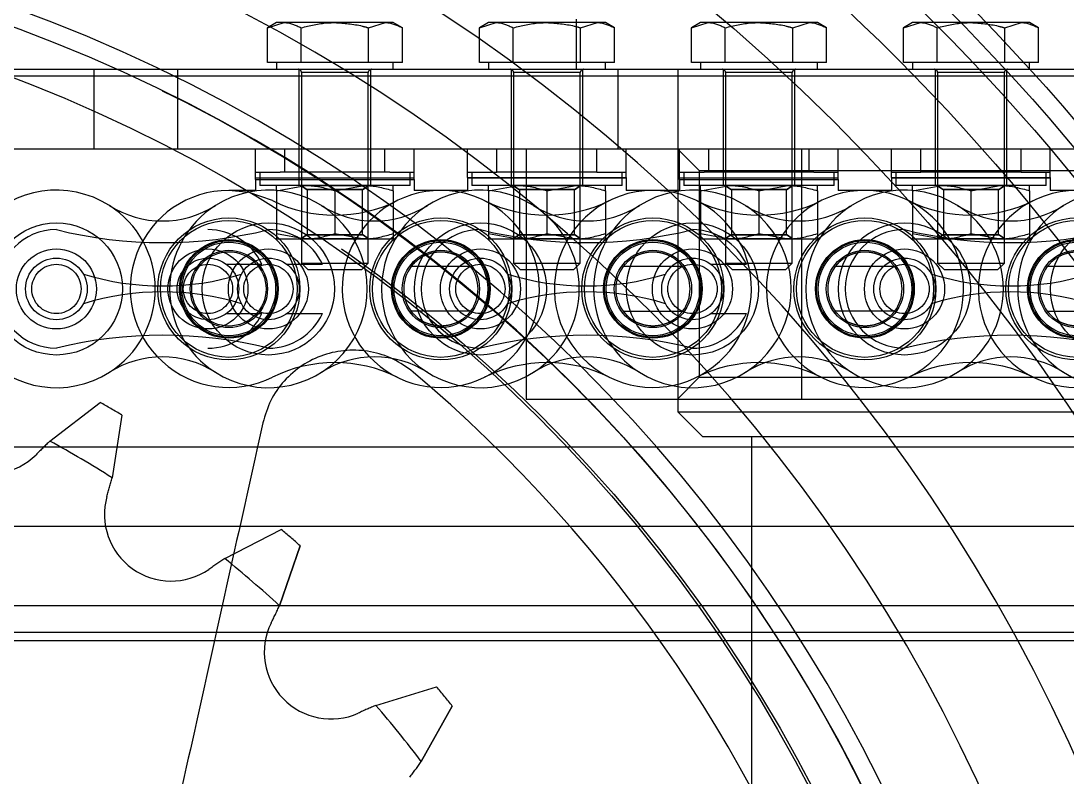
# Model space of a CAD drawing. Header units: metres. Extents: x 0 to 21025, y 0 to 14850.
# Drawn here: x 2787.4 to 2850.1, y 13728.7 to 13774 of the extents above; entities that cross this region are included whole.
import ezdxf

# ---------------------------------------------------------------- set-up
doc = ezdxf.new("R2010")
doc.units = ezdxf.units.M
doc.header["$LTSCALE"] = 25
doc.linetypes.add('DASHDOT', pattern=[25.4, 12.7, -6.35, 0, -6.35])
doc.linetypes.add('HIDDEN2', pattern=[4.7625, 3.175, -1.5875])
for name, color, linetype in [('SFU', 3, 'DASHDOT'), ('SL4', 4, 'Continuous'), ('ST1', 7, 'HIDDEN2')]:
    doc.layers.add(name, color=color, linetype=linetype)

msp = doc.modelspace()

# ---------------------------------------------------------------- linework, layer by layer
at = {"layer": 'SFU'}
for p, q in [((2802.175, 13773.623), (2803.185, 13773.936)), ((2802.716, 13773.936), (2802.175, 13773.623)), ((2802.175, 13771.536), (2802.175, 13773.623)), ((2803.185, 13773.936), (2802.716, 13773.936)), ((2806.216, 13773.936), (2803.185, 13773.936)), ((2804.196, 13771.536), (2804.196, 13773.623)), ((2809.247, 13773.936), (2806.216, 13773.936)), ((2808.237, 13773.623), (2809.247, 13773.936)), ((2808.237, 13771.536), (2808.237, 13773.623)), ((2809.716, 13773.936), (2809.247, 13773.936)), ((2810.258, 13773.623), (2809.716, 13773.936)), ((2810.258, 13771.536), (2810.258, 13773.623)), ((2814.875, 13773.623), (2815.885, 13773.936)), ((2815.416, 13773.936), (2814.875, 13773.623)), ((2814.875, 13771.536), (2814.875, 13773.623)), ((2815.885, 13773.936), (2815.416, 13773.936)), ((2818.916, 13773.936), (2815.885, 13773.936)), ((2816.896, 13771.536), (2816.896, 13773.623)), ((2821.947, 13773.936), (2818.916, 13773.936)), ((2820.666, 13774.136), (2820.666, 13771.136)), ((2820.937, 13773.623), (2821.947, 13773.936)), ((2820.937, 13771.536), (2820.937, 13773.623)), ((2822.416, 13773.936), (2821.947, 13773.936)), ((2822.958, 13773.623), (2822.416, 13773.936)), ((2822.958, 13771.536), (2822.958, 13773.623)), ((2827.575, 13773.623), (2828.585, 13773.936)), ((2828.116, 13773.936), (2827.575, 13773.623)), ((2827.575, 13771.536), (2827.575, 13773.623)), ((2828.585, 13773.936), (2828.116, 13773.936)), ((2831.616, 13773.936), (2828.585, 13773.936)), ((2829.596, 13771.536), (2829.596, 13773.623)), ((2834.647, 13773.936), (2831.616, 13773.936)), ((2833.637, 13773.623), (2834.647, 13773.936)), ((2833.637, 13771.536), (2833.637, 13773.623)), ((2835.116, 13773.936), (2834.647, 13773.936)), ((2835.658, 13773.623), (2835.116, 13773.936)), ((2835.658, 13771.536), (2835.658, 13773.623)), ((2840.275, 13773.623), (2841.285, 13773.936)), ((2840.816, 13773.936), (2840.275, 13773.623)), ((2840.275, 13771.536), (2840.275, 13773.623)), ((2841.285, 13773.936), (2840.816, 13773.936)), ((2844.316, 13773.936), (2841.285, 13773.936)), ((2842.296, 13771.536), (2842.296, 13773.623)), ((2847.347, 13773.936), (2844.316, 13773.936)), ((2846.337, 13773.623), (2847.347, 13773.936)), ((2846.337, 13771.536), (2846.337, 13773.623)), ((2847.816, 13773.936), (2847.347, 13773.936)), ((2848.358, 13773.623), (2847.816, 13773.936)), ((2848.358, 13771.536), (2848.358, 13773.623)), ((2786.806, 13771.136), (2791.806, 13771.136)), ((2791.806, 13766.373), (2791.806, 13771.136)), ((2791.806, 13771.136), (2796.806, 13771.136)), ((2796.806, 13766.373), (2796.806, 13771.136)), ((2796.806, 13771.136), (2904.526, 13771.136)), ((2803.185, 13771.536), (2802.175, 13771.536)), ((2802.716, 13771.536), (2802.716, 13771.136)), ((2804.196, 13771.536), (2803.185, 13771.536)), ((2804.066, 13771.136), (2804.066, 13766.373)), ((2806.216, 13771.536), (2804.196, 13771.536)), ((2808.237, 13771.536), (2806.216, 13771.536)), ((2809.247, 13771.536), (2808.237, 13771.536)), ((2808.366, 13766.373), (2808.366, 13771.136)), ((2810.258, 13771.536), (2809.247, 13771.536)), ((2809.716, 13771.136), (2809.716, 13771.536)), ((2815.885, 13771.536), (2814.875, 13771.536)), ((2815.416, 13771.536), (2815.416, 13771.136)), ((2816.896, 13771.536), (2815.885, 13771.536)), ((2816.766, 13771.136), (2816.766, 13766.373)), ((2818.916, 13771.536), (2816.896, 13771.536)), ((2820.937, 13771.536), (2818.916, 13771.536)), ((2821.947, 13771.536), (2820.937, 13771.536)), ((2821.066, 13766.373), (2821.066, 13771.136)), ((2822.958, 13771.536), (2821.947, 13771.536)), ((2822.416, 13771.136), (2822.416, 13771.536)), ((2823.166, 13771.136), (2823.166, 13766.373)), ((2826.765, 13771.136), (2826.765, 13750.615)), ((2828.585, 13771.536), (2827.575, 13771.536)), ((2828.116, 13771.536), (2828.116, 13771.136)), ((2829.596, 13771.536), (2828.585, 13771.536)), ((2829.466, 13771.136), (2829.466, 13766.373)), ((2831.616, 13771.536), (2829.596, 13771.536)), ((2833.637, 13771.536), (2831.616, 13771.536)), ((2834.647, 13771.536), (2833.637, 13771.536)), ((2833.766, 13766.373), (2833.766, 13771.136)), ((2835.658, 13771.536), (2834.647, 13771.536)), ((2835.116, 13771.136), (2835.116, 13771.536)), ((2841.285, 13771.536), (2840.275, 13771.536)), ((2840.816, 13771.536), (2840.816, 13771.136)), ((2842.296, 13771.536), (2841.285, 13771.536)), ((2842.166, 13771.136), (2842.166, 13766.373)), ((2844.316, 13771.536), (2842.296, 13771.536)), ((2846.337, 13771.536), (2844.316, 13771.536)), ((2847.347, 13771.536), (2846.337, 13771.536)), ((2846.466, 13766.373), (2846.466, 13771.136)), ((2848.358, 13771.536), (2847.347, 13771.536)), ((2847.816, 13771.136), (2847.816, 13771.536)), ((2808.216, 13770.936), (2804.216, 13770.936)), ((2804.216, 13770.936), (2804.216, 13759.526)), ((2808.216, 13759.526), (2808.216, 13770.936)), ((2820.916, 13770.936), (2816.916, 13770.936)), ((2816.916, 13770.936), (2816.916, 13759.526)), ((2820.916, 13759.526), (2820.916, 13770.936)), ((2833.616, 13770.936), (2829.616, 13770.936)), ((2829.616, 13770.936), (2829.616, 13759.526)), ((2833.616, 13759.526), (2833.616, 13770.936)), ((2846.316, 13770.936), (2842.316, 13770.936)), ((2842.316, 13770.936), (2842.316, 13759.526)), ((2846.316, 13759.526), (2846.316, 13770.936)), ((2786.806, 13766.373), (2791.806, 13766.373)), ((2791.806, 13766.373), (2796.806, 13766.373)), ((2796.806, 13766.373), (2904.526, 13766.373)), ((2801.466, 13764.973), (2801.466, 13766.373)), ((2803.216, 13764.973), (2803.216, 13766.373)), ((2804.066, 13766.373), (2804.066, 13764.973)), ((2808.366, 13764.973), (2808.366, 13766.373)), ((2809.216, 13764.973), (2809.216, 13766.373)), ((2810.966, 13764.973), (2810.966, 13766.373)), ((2814.166, 13764.973), (2814.166, 13766.373)), ((2815.916, 13764.973), (2815.916, 13766.373)), ((2816.766, 13766.373), (2816.766, 13764.973)), ((2817.671, 13766.373), (2817.671, 13751.373)), ((2821.066, 13764.973), (2821.066, 13766.373)), ((2821.916, 13764.973), (2821.916, 13766.373)), ((2823.666, 13764.973), (2823.666, 13766.373)), ((2826.74, 13766.373), (2828.041, 13765.072)), ((2826.866, 13764.973), (2826.866, 13766.373)), ((2828.616, 13764.973), (2828.616, 13766.373)), ((2829.466, 13766.373), (2829.466, 13764.973)), ((2833.766, 13764.973), (2833.766, 13766.373)), ((2834.169, 13766.373), (2834.169, 13751.373)), ((2834.616, 13764.973), (2834.616, 13766.373)), ((2836.366, 13764.973), (2836.366, 13766.373)), ((2839.566, 13764.973), (2839.566, 13766.373)), ((2841.316, 13764.973), (2841.316, 13766.373)), ((2842.166, 13766.373), (2842.166, 13764.973)), ((2846.466, 13764.973), (2846.466, 13766.373)), ((2847.316, 13764.973), (2847.316, 13766.373)), ((2849.066, 13764.973), (2849.066, 13766.373)), ((2801.466, 13764.973), (2802.933, 13764.973)), ((2801.466, 13764.536), (2801.466, 13764.973)), ((2801.716, 13764.973), (2801.716, 13764.173)), ((2809.5, 13764.973), (2802.933, 13764.973)), ((2804.066, 13764.973), (2804.066, 13764.173)), ((2808.366, 13764.173), (2808.366, 13764.973)), ((2809.5, 13764.973), (2810.966, 13764.973)), ((2810.716, 13764.173), (2810.716, 13764.973)), ((2810.966, 13764.536), (2810.966, 13764.973)), ((2814.166, 13764.973), (2815.916, 13764.973)), ((2814.166, 13764.661), (2814.166, 13764.973)), ((2814.416, 13764.973), (2814.416, 13764.173)), ((2821.916, 13764.973), (2815.916, 13764.973)), ((2816.766, 13764.973), (2816.766, 13764.173)), ((2821.066, 13764.173), (2821.066, 13764.973)), ((2821.916, 13764.973), (2823.666, 13764.973)), ((2823.416, 13764.173), (2823.416, 13764.973)), ((2823.666, 13764.661), (2823.666, 13764.973)), ((2826.866, 13764.973), (2828.333, 13764.973)), ((2826.866, 13764.536), (2826.866, 13764.973)), ((2827.116, 13764.973), (2827.116, 13764.173)), ((2828.041, 13765.072), (2873.291, 13765.072)), ((2828.041, 13765.072), (2828.041, 13752.675)), ((2834.9, 13764.973), (2828.333, 13764.973)), ((2829.466, 13764.973), (2829.466, 13764.173)), ((2833.766, 13764.173), (2833.766, 13764.973)), ((2834.9, 13764.973), (2836.366, 13764.973)), ((2836.116, 13764.173), (2836.116, 13764.973)), ((2836.366, 13764.536), (2836.366, 13764.973)), ((2839.566, 13764.973), (2841.316, 13764.973)), ((2839.566, 13764.661), (2839.566, 13764.973)), ((2839.816, 13764.973), (2839.816, 13764.173)), ((2847.316, 13764.973), (2841.316, 13764.973)), ((2842.166, 13764.973), (2842.166, 13764.173)), ((2846.466, 13764.173), (2846.466, 13764.973)), ((2847.316, 13764.973), (2849.066, 13764.973)), ((2848.816, 13764.173), (2848.816, 13764.973)), ((2849.066, 13764.661), (2849.066, 13764.973)), ((2801.466, 13764.623), (2810.966, 13764.623)), ((2801.466, 13764.536), (2810.966, 13764.536)), ((2801.466, 13764.536), (2801.466, 13763.878)), ((2810.966, 13764.536), (2810.966, 13763.878)), ((2814.166, 13764.661), (2823.666, 13764.661)), ((2814.166, 13764.661), (2814.166, 13763.878)), ((2814.166, 13764.623), (2823.666, 13764.623)), ((2823.666, 13764.661), (2823.666, 13763.878)), ((2826.866, 13764.623), (2836.366, 13764.623)), ((2826.866, 13764.536), (2836.366, 13764.536)), ((2826.866, 13764.536), (2826.866, 13763.878)), ((2836.366, 13764.536), (2836.366, 13763.878)), ((2839.566, 13764.661), (2849.066, 13764.661)), ((2839.566, 13764.661), (2839.566, 13763.878)), ((2839.566, 13764.623), (2849.066, 13764.623)), ((2849.066, 13764.661), (2849.066, 13763.878)), ((2801.466, 13763.878), (2799.866, 13763.878)), ((2810.716, 13764.173), (2801.716, 13764.173)), ((2802.716, 13763.861), (2804.466, 13764.173)), ((2802.716, 13763.861), (2802.716, 13761.286)), ((2804.216, 13764.173), (2804.216, 13764.148)), ((2804.216, 13764.173), (2804.566, 13763.928)), ((2808.216, 13764.148), (2804.216, 13764.148)), ((2804.216, 13764.148), (2804.566, 13763.903)), ((2807.866, 13763.928), (2804.566, 13763.928)), ((2804.566, 13763.928), (2804.566, 13763.903)), ((2807.866, 13763.903), (2804.566, 13763.903)), ((2804.566, 13763.903), (2804.566, 13761.218)), ((2806.216, 13763.861), (2807.966, 13764.173)), ((2806.216, 13763.861), (2806.216, 13761.286)), ((2807.866, 13763.928), (2808.216, 13764.173)), ((2807.866, 13763.903), (2808.216, 13764.148)), ((2807.866, 13763.903), (2807.866, 13763.928)), ((2807.866, 13761.218), (2807.866, 13763.903)), ((2808.216, 13764.148), (2808.216, 13764.173)), ((2809.716, 13763.861), (2809.716, 13761.286)), ((2812.566, 13763.878), (2810.966, 13763.878)), ((2814.166, 13763.878), (2812.566, 13763.878)), ((2823.416, 13764.173), (2814.416, 13764.173)), ((2815.416, 13763.861), (2817.166, 13764.173)), ((2815.416, 13763.861), (2815.416, 13761.286)), ((2816.916, 13764.173), (2816.916, 13764.148)), ((2816.916, 13764.173), (2817.266, 13763.928)), ((2820.916, 13764.148), (2816.916, 13764.148)), ((2816.916, 13764.148), (2817.266, 13763.903)), ((2820.566, 13763.928), (2817.266, 13763.928)), ((2817.266, 13763.928), (2817.266, 13763.903)), ((2820.566, 13763.903), (2817.266, 13763.903)), ((2817.266, 13763.903), (2817.266, 13761.218)), ((2818.916, 13763.861), (2820.666, 13764.173)), ((2818.916, 13763.861), (2818.916, 13761.286)), ((2820.566, 13763.928), (2820.916, 13764.173)), ((2820.566, 13763.903), (2820.916, 13764.148)), ((2820.566, 13763.903), (2820.566, 13763.928)), ((2820.566, 13761.218), (2820.566, 13763.903)), ((2820.916, 13764.148), (2820.916, 13764.173)), ((2822.416, 13763.861), (2822.416, 13761.286)), ((2825.266, 13763.878), (2823.666, 13763.878)), ((2826.866, 13763.878), (2825.266, 13763.878)), ((2836.116, 13764.173), (2827.116, 13764.173)), ((2828.116, 13763.861), (2829.866, 13764.173)), ((2828.116, 13763.861), (2828.116, 13761.286)), ((2829.616, 13764.173), (2829.616, 13764.148)), ((2829.616, 13764.173), (2829.966, 13763.928)), ((2833.616, 13764.148), (2829.616, 13764.148)), ((2829.616, 13764.148), (2829.966, 13763.903)), ((2833.266, 13763.928), (2829.966, 13763.928)), ((2829.966, 13763.928), (2829.966, 13763.903)), ((2833.266, 13763.903), (2829.966, 13763.903)), ((2829.966, 13763.903), (2829.966, 13761.218)), ((2831.616, 13763.861), (2833.366, 13764.173)), ((2831.616, 13763.861), (2831.616, 13761.286)), ((2833.266, 13763.928), (2833.616, 13764.173)), ((2833.266, 13763.903), (2833.616, 13764.148)), ((2833.266, 13763.903), (2833.266, 13763.928)), ((2833.266, 13761.218), (2833.266, 13763.903)), ((2833.616, 13764.148), (2833.616, 13764.173)), ((2835.116, 13763.861), (2835.116, 13761.286)), ((2837.966, 13763.878), (2836.366, 13763.878)), ((2839.566, 13763.878), (2837.966, 13763.878)), ((2848.816, 13764.173), (2839.816, 13764.173)), ((2840.816, 13763.861), (2842.566, 13764.173)), ((2840.816, 13763.861), (2840.816, 13761.286)), ((2842.316, 13764.173), (2842.316, 13764.148)), ((2842.316, 13764.173), (2842.666, 13763.928)), ((2846.316, 13764.148), (2842.316, 13764.148)), ((2842.316, 13764.148), (2842.666, 13763.903)), ((2845.966, 13763.928), (2842.666, 13763.928)), ((2842.666, 13763.928), (2842.666, 13763.903)), ((2845.966, 13763.903), (2842.666, 13763.903)), ((2842.666, 13763.903), (2842.666, 13761.218)), ((2844.316, 13763.861), (2846.066, 13764.173)), ((2844.316, 13763.861), (2844.316, 13761.286)), ((2845.966, 13763.928), (2846.316, 13764.173)), ((2845.966, 13763.903), (2846.316, 13764.148)), ((2845.966, 13763.903), (2845.966, 13763.928)), ((2845.966, 13761.218), (2845.966, 13763.903)), ((2846.316, 13764.148), (2846.316, 13764.173)), ((2847.816, 13763.861), (2847.816, 13761.286)), ((2850.666, 13763.878), (2849.066, 13763.878)), ((2802.716, 13761.286), (2804.466, 13760.973)), ((2804.566, 13761.244), (2804.216, 13760.999)), ((2804.566, 13761.218), (2804.216, 13760.973)), ((2804.566, 13761.244), (2807.866, 13761.244)), ((2804.566, 13761.218), (2807.866, 13761.218)), ((2806.216, 13761.286), (2807.966, 13760.973)), ((2808.216, 13760.999), (2807.866, 13761.244)), ((2808.216, 13760.973), (2807.866, 13761.218)), ((2815.416, 13761.286), (2817.166, 13760.973)), ((2817.266, 13761.244), (2816.916, 13760.999)), ((2817.266, 13761.218), (2816.916, 13760.973)), ((2817.266, 13761.244), (2820.566, 13761.244)), ((2817.266, 13761.218), (2820.566, 13761.218)), ((2818.916, 13761.286), (2820.666, 13760.973)), ((2820.916, 13760.999), (2820.566, 13761.244)), ((2820.916, 13760.973), (2820.566, 13761.218)), ((2828.116, 13761.286), (2829.866, 13760.973)), ((2829.966, 13761.244), (2829.616, 13760.999)), ((2829.966, 13761.218), (2829.616, 13760.973)), ((2829.966, 13761.244), (2833.266, 13761.244)), ((2829.966, 13761.218), (2833.266, 13761.218)), ((2831.616, 13761.286), (2833.366, 13760.973)), ((2833.616, 13760.999), (2833.266, 13761.244)), ((2833.616, 13760.973), (2833.266, 13761.218)), ((2840.816, 13761.286), (2842.566, 13760.973)), ((2842.666, 13761.244), (2842.316, 13760.999)), ((2842.666, 13761.218), (2842.316, 13760.973)), ((2842.666, 13761.244), (2845.966, 13761.244)), ((2842.666, 13761.218), (2845.966, 13761.218)), ((2844.316, 13761.286), (2846.066, 13760.973)), ((2846.316, 13760.999), (2845.966, 13761.244)), ((2846.316, 13760.973), (2845.966, 13761.218)), ((2802.716, 13760.973), (2804.466, 13760.973)), ((2804.216, 13760.999), (2808.216, 13760.999)), ((2804.466, 13760.973), (2807.966, 13760.973)), ((2807.966, 13760.973), (2809.716, 13760.973)), ((2815.416, 13760.973), (2817.166, 13760.973)), ((2816.916, 13760.999), (2820.916, 13760.999)), ((2817.166, 13760.973), (2820.666, 13760.973)), ((2820.666, 13760.973), (2822.416, 13760.973)), ((2828.116, 13760.973), (2829.866, 13760.973)), ((2829.616, 13760.999), (2833.616, 13760.999)), ((2829.866, 13760.973), (2833.366, 13760.973)), ((2833.366, 13760.973), (2835.116, 13760.973)), ((2840.816, 13760.973), (2842.566, 13760.973)), ((2842.316, 13760.999), (2846.316, 13760.999)), ((2842.566, 13760.973), (2846.066, 13760.973)), ((2846.066, 13760.973), (2847.816, 13760.973)), ((2799.72, 13759.449), (2801.844, 13759.449)), ((2804.216, 13759.526), (2808.216, 13759.526)), ((2804.216, 13759.526), (2804.606, 13759.136)), ((2807.826, 13759.136), (2808.216, 13759.526)), ((2814.346, 13759.308), (2810.786, 13759.308)), ((2816.916, 13759.526), (2820.916, 13759.526)), ((2816.916, 13759.526), (2817.306, 13759.136)), ((2820.526, 13759.136), (2820.916, 13759.526)), ((2823.576, 13759.42), (2823.486, 13759.308)), ((2827.046, 13759.308), (2823.486, 13759.308)), ((2827.046, 13759.308), (2826.873, 13759.513)), ((2829.616, 13759.526), (2833.616, 13759.526)), ((2829.616, 13759.526), (2830.006, 13759.136)), ((2833.226, 13759.136), (2833.616, 13759.526)), ((2839.746, 13759.308), (2836.186, 13759.308)), ((2842.316, 13759.526), (2846.316, 13759.526)), ((2842.316, 13759.526), (2842.706, 13759.136)), ((2845.926, 13759.136), (2846.316, 13759.526)), ((2848.976, 13759.42), (2848.886, 13759.308)), ((2852.446, 13759.308), (2848.886, 13759.308)), ((2804.606, 13759.136), (2807.826, 13759.136)), ((2817.306, 13759.136), (2820.526, 13759.136)), ((2830.006, 13759.136), (2833.226, 13759.136)), ((2842.706, 13759.136), (2845.926, 13759.136)), ((2799.72, 13756.497), (2801.844, 13756.497)), ((2814.346, 13756.638), (2810.786, 13756.638)), ((2810.876, 13756.526), (2810.786, 13756.638)), ((2814.346, 13756.638), (2814.173, 13756.434)), ((2823.486, 13756.638), (2827.046, 13756.638)), ((2839.746, 13756.638), (2836.186, 13756.638)), ((2836.276, 13756.526), (2836.186, 13756.638)), ((2839.746, 13756.638), (2839.573, 13756.434)), ((2848.886, 13756.638), (2852.446, 13756.638)), ((2828.041, 13752.675), (2826.74, 13751.373)), ((2828.041, 13752.675), (2873.291, 13752.675)), ((2817.671, 13751.373), (2834.169, 13751.373)), ((2834.169, 13751.373), (2867.164, 13751.373)), ((2826.765, 13750.615), (2850.666, 13750.615)), ((2826.765, 13750.615), (2828.244, 13749.136)), ((2828.244, 13749.136), (2850.666, 13749.136)), ((2831.166, 13749.136), (2831.166, 13686.436))]:
    msp.add_line(p, q, dxfattribs=at)
at = {"layer": 'SFU', "flags": 128}
for points in [[(2802.488, 13763.264), (2801.075, 13763.753), (2799.866, 13763.878)], [(2810.786, 13759.308), (2810.993, 13759.547), (2811.103, 13759.65)], [(2836.186, 13759.308), (2836.393, 13759.547), (2836.503, 13759.65)], [(2823.486, 13756.638), (2823.693, 13756.4), (2823.803, 13756.297)], [(2848.886, 13756.638), (2849.093, 13756.4), (2849.203, 13756.297)]]:
    msp.add_lwpolyline(points, dxfattribs=at)
at = {"layer": 'SFU'}
for centre, radius in [((2799.866, 13757.973), 4.255), ((2799.866, 13757.973), 4.1), ((2799.866, 13757.973), 4.1), ((2799.866, 13757.973), 4.1), ((2799.866, 13757.973), 4.1), ((2812.566, 13757.973), 4.255), ((2812.566, 13757.973), 4.1), ((2812.566, 13757.973), 4.1), ((2812.566, 13757.973), 4.1), ((2812.566, 13757.973), 4.1), ((2825.266, 13757.973), 4.255), ((2825.266, 13757.973), 4.1), ((2825.266, 13757.973), 4.1), ((2825.266, 13757.973), 4.1), ((2825.266, 13757.973), 4.1), ((2837.966, 13757.973), 4.255), ((2837.966, 13757.973), 4.1), ((2837.966, 13757.973), 4.1), ((2837.966, 13757.973), 4.1), ((2837.966, 13757.973), 4.1), ((2850.666, 13757.973), 4.255), ((2850.666, 13757.973), 4.1), ((2850.666, 13757.973), 4.1), ((2850.666, 13757.973), 4.1), ((2850.666, 13757.973), 4.1), ((2799.866, 13757.973), 2.955), ((2799.866, 13757.973), 2.892), ((2799.866, 13757.973), 2.803), ((2812.566, 13757.973), 2.955), ((2812.566, 13757.973), 2.892), ((2812.566, 13757.973), 2.803), ((2825.266, 13757.973), 2.955), ((2825.266, 13757.973), 2.893), ((2825.266, 13757.973), 2.803), ((2837.966, 13757.973), 2.955), ((2837.966, 13757.973), 2.892), ((2837.966, 13757.973), 2.803), ((2850.666, 13757.973), 2.955), ((2850.666, 13757.973), 2.892), ((2850.666, 13757.973), 2.803), ((2798.613, 13757.973), 2.398), ((2799.866, 13757.973), 2.314), ((2799.866, 13757.973), 2.225), ((2812.566, 13757.973), 2.314), ((2825.266, 13757.973), 2.314), ((2837.966, 13757.973), 2.314), ((2850.666, 13757.973), 2.314), ((2798.613, 13757.973), 1.845), ((2798.613, 13757.973), 1.476)]:
    msp.add_circle(centre, radius, dxfattribs=at)
for centre, radius, start, end in [((2804.016, 13770.936), 0.2, 0, 90), ((2808.416, 13770.936), 0.2, 90, 180), ((2816.716, 13770.936), 0.2, 0, 90), ((2821.116, 13770.936), 0.2, 90, 180), ((2829.416, 13770.936), 0.2, 0, 90), ((2833.816, 13770.936), 0.2, 90, 180), ((2842.116, 13770.936), 0.2, 0, 90), ((2846.516, 13770.936), 0.2, 90, 180), ((2799.866, 13757.973), 5.905, 90, 296.35916), ((2812.566, 13757.973), 5.905, 90, 296.35916), ((2812.566, 13757.973), 5.905, 296.35916, 90), ((2825.266, 13757.973), 5.905, 90, 243.64084), ((2825.266, 13757.973), 5.905, 243.64084, 90), ((2837.966, 13757.973), 5.905, 90, 296.35916), ((2837.966, 13757.973), 5.905, 296.35916, 90), ((2850.666, 13757.973), 5.905, 90, 243.64084), ((2850.666, 13757.973), 5.905, 243.64084, 90), ((2806.216, 13770.788), 8.397, 243.64084, 296.35916), ((2818.916, 13770.788), 8.397, 243.64084, 296.35916), ((2831.616, 13770.788), 8.397, 243.64084, 296.35916), ((2844.316, 13770.788), 8.397, 243.64084, 296.35916), ((2798.613, 13757.973), 3.552, 24.55336, 90), ((2812.566, 13757.973), 2.225, 143.1301, 216.8699), ((2812.566, 13757.973), 2.225, 323.1301, 36.8699), ((2825.266, 13757.973), 2.225, 143.1301, 216.8699), ((2825.266, 13757.973), 2.225, 323.1301, 36.8699), ((2837.966, 13757.973), 2.225, 143.1301, 216.8699), ((2837.966, 13757.973), 2.225, 323.1301, 36.8699), ((2850.666, 13757.973), 2.225, 143.1301, 216.8699), ((2798.613, 13757.973), 3.552, 270, 335.44664), ((2806.216, 13745.158), 8.397, 63.64084, 116.35916), ((2818.916, 13745.158), 8.397, 63.64084, 116.35916), ((2831.616, 13745.158), 8.397, 63.64084, 116.35916), ((2844.316, 13745.158), 8.397, 63.64084, 116.35916)]:
    msp.add_arc(centre, radius, start, end, dxfattribs=at)
for points, knots in [([(2803.185, 13773.936), (2803.209, 13773.935), (2803.55, 13773.931), (2803.885, 13773.772), (2804.196, 13773.623)], [0, 0, 0, 0, 0.070174, 1, 1, 1, 1]), ([(2804.196, 13773.623), (2804.714, 13773.752), (2805.381, 13773.918), (2806.065, 13773.933), (2806.216, 13773.936)], [0, 0, 0, 0, 0.778131, 1, 1, 1, 1]), ([(2806.216, 13773.936), (2806.765, 13773.895), (2807.449, 13773.845), (2808.107, 13773.66), (2808.237, 13773.623)], [0, 0, 0, 0, 0.801725, 1, 1, 1, 1]), ([(2809.247, 13773.936), (2809.271, 13773.935), (2809.613, 13773.931), (2809.947, 13773.772), (2810.258, 13773.623)], [0, 0, 0, 0, 0.070174, 1, 1, 1, 1]), ([(2815.885, 13773.936), (2815.909, 13773.935), (2816.25, 13773.931), (2816.585, 13773.772), (2816.896, 13773.623)], [0, 0, 0, 0, 0.070174, 1, 1, 1, 1]), ([(2816.896, 13773.623), (2817.414, 13773.752), (2818.081, 13773.918), (2818.765, 13773.933), (2818.916, 13773.936)], [0, 0, 0, 0, 0.778131, 1, 1, 1, 1]), ([(2818.916, 13773.936), (2819.465, 13773.895), (2820.149, 13773.845), (2820.807, 13773.66), (2820.937, 13773.623)], [0, 0, 0, 0, 0.801725, 1, 1, 1, 1]), ([(2821.947, 13773.936), (2821.971, 13773.935), (2822.313, 13773.931), (2822.647, 13773.772), (2822.958, 13773.623)], [0, 0, 0, 0, 0.070174, 1, 1, 1, 1]), ([(2828.585, 13773.936), (2828.609, 13773.935), (2828.95, 13773.931), (2829.285, 13773.772), (2829.596, 13773.623)], [0, 0, 0, 0, 0.070174, 1, 1, 1, 1]), ([(2829.596, 13773.623), (2830.114, 13773.752), (2830.781, 13773.918), (2831.465, 13773.933), (2831.616, 13773.936)], [0, 0, 0, 0, 0.778131, 1, 1, 1, 1]), ([(2831.616, 13773.936), (2832.165, 13773.895), (2832.849, 13773.845), (2833.507, 13773.66), (2833.637, 13773.623)], [0, 0, 0, 0, 0.801725, 1, 1, 1, 1]), ([(2834.647, 13773.936), (2834.671, 13773.935), (2835.013, 13773.931), (2835.347, 13773.772), (2835.658, 13773.623)], [0, 0, 0, 0, 0.070174, 1, 1, 1, 1]), ([(2841.285, 13773.936), (2841.309, 13773.935), (2841.65, 13773.931), (2841.985, 13773.772), (2842.296, 13773.623)], [0, 0, 0, 0, 0.070174, 1, 1, 1, 1]), ([(2842.296, 13773.623), (2842.814, 13773.752), (2843.481, 13773.918), (2844.165, 13773.933), (2844.316, 13773.936)], [0, 0, 0, 0, 0.778131, 1, 1, 1, 1]), ([(2844.316, 13773.936), (2844.865, 13773.895), (2845.549, 13773.845), (2846.207, 13773.66), (2846.337, 13773.623)], [0, 0, 0, 0, 0.801725, 1, 1, 1, 1]), ([(2847.347, 13773.936), (2847.371, 13773.935), (2847.713, 13773.931), (2848.047, 13773.772), (2848.358, 13773.623)], [0, 0, 0, 0, 0.070174, 1, 1, 1, 1]), ([(2802.716, 13763.861), (2802.716, 13763.908), (2802.716, 13764.091), (2802.716, 13764.138), (2802.716, 13764.173)], [0, 0, 0, 0, 0.257551, 1, 1, 1, 1]), ([(2804.466, 13764.173), (2804.508, 13764.173), (2805.099, 13764.169), (2805.678, 13764.009), (2806.216, 13763.861)], [0, 0, 0, 0, 0.070174, 1, 1, 1, 1]), ([(2807.966, 13764.173), (2808.008, 13764.173), (2808.599, 13764.169), (2809.178, 13764.009), (2809.716, 13763.861)], [0, 0, 0, 0, 0.0701742, 1, 1, 1, 1]), ([(2809.716, 13763.861), (2809.716, 13763.908), (2809.716, 13764.091), (2809.716, 13764.138), (2809.716, 13764.173)], [0, 0, 0, 0, 0.257551, 1, 1, 1, 1]), ([(2815.416, 13763.861), (2815.416, 13763.908), (2815.416, 13764.091), (2815.416, 13764.138), (2815.416, 13764.173)], [0, 0, 0, 0, 0.257551, 1, 1, 1, 1]), ([(2817.166, 13764.173), (2817.208, 13764.173), (2817.799, 13764.169), (2818.378, 13764.009), (2818.916, 13763.861)], [0, 0, 0, 0, 0.070174, 1, 1, 1, 1]), ([(2820.666, 13764.173), (2820.708, 13764.173), (2821.299, 13764.169), (2821.878, 13764.009), (2822.416, 13763.861)], [0, 0, 0, 0, 0.0701742, 1, 1, 1, 1]), ([(2822.416, 13763.861), (2822.416, 13763.908), (2822.416, 13764.091), (2822.416, 13764.138), (2822.416, 13764.173)], [0, 0, 0, 0, 0.257551, 1, 1, 1, 1]), ([(2828.116, 13763.861), (2828.116, 13763.908), (2828.116, 13764.091), (2828.116, 13764.138), (2828.116, 13764.173)], [0, 0, 0, 0, 0.257551, 1, 1, 1, 1]), ([(2829.866, 13764.173), (2829.908, 13764.173), (2830.499, 13764.169), (2831.078, 13764.009), (2831.616, 13763.861)], [0, 0, 0, 0, 0.070174, 1, 1, 1, 1]), ([(2833.366, 13764.173), (2833.408, 13764.173), (2833.999, 13764.169), (2834.578, 13764.009), (2835.116, 13763.861)], [0, 0, 0, 0, 0.0701742, 1, 1, 1, 1]), ([(2835.116, 13763.861), (2835.116, 13763.908), (2835.116, 13764.091), (2835.116, 13764.138), (2835.116, 13764.173)], [0, 0, 0, 0, 0.257551, 1, 1, 1, 1]), ([(2840.816, 13763.861), (2840.816, 13763.908), (2840.816, 13764.091), (2840.816, 13764.138), (2840.816, 13764.173)], [0, 0, 0, 0, 0.257551, 1, 1, 1, 1]), ([(2842.566, 13764.173), (2842.608, 13764.173), (2843.199, 13764.169), (2843.778, 13764.009), (2844.316, 13763.861)], [0, 0, 0, 0, 0.070174, 1, 1, 1, 1]), ([(2846.066, 13764.173), (2846.108, 13764.173), (2846.699, 13764.169), (2847.278, 13764.009), (2847.816, 13763.861)], [0, 0, 0, 0, 0.0701742, 1, 1, 1, 1]), ([(2847.816, 13763.861), (2847.816, 13763.908), (2847.816, 13764.091), (2847.816, 13764.138), (2847.816, 13764.173)], [0, 0, 0, 0, 0.257551, 1, 1, 1, 1]), ([(2802.716, 13761.286), (2802.716, 13761.239), (2802.716, 13761.055), (2802.716, 13761.008), (2802.716, 13760.973)], [0, 0, 0, 0, 0.257551, 1, 1, 1, 1]), ([(2804.466, 13760.973), (2804.508, 13760.974), (2805.099, 13760.978), (2805.678, 13761.138), (2806.216, 13761.286)], [0, 0, 0, 0, 0.070174, 1, 1, 1, 1]), ([(2807.966, 13760.973), (2808.008, 13760.974), (2808.599, 13760.978), (2809.178, 13761.138), (2809.716, 13761.286)], [0, 0, 0, 0, 0.0701742, 1, 1, 1, 1]), ([(2809.716, 13761.286), (2809.716, 13761.239), (2809.716, 13761.055), (2809.716, 13761.008), (2809.716, 13760.973)], [0, 0, 0, 0, 0.257551, 1, 1, 1, 1]), ([(2815.416, 13761.286), (2815.416, 13761.239), (2815.416, 13761.055), (2815.416, 13761.008), (2815.416, 13760.973)], [0, 0, 0, 0, 0.257551, 1, 1, 1, 1]), ([(2817.166, 13760.973), (2817.208, 13760.974), (2817.799, 13760.978), (2818.378, 13761.138), (2818.916, 13761.286)], [0, 0, 0, 0, 0.070174, 1, 1, 1, 1]), ([(2820.666, 13760.973), (2820.708, 13760.974), (2821.299, 13760.978), (2821.878, 13761.138), (2822.416, 13761.286)], [0, 0, 0, 0, 0.0701742, 1, 1, 1, 1]), ([(2822.416, 13761.286), (2822.416, 13761.239), (2822.416, 13761.055), (2822.416, 13761.008), (2822.416, 13760.973)], [0, 0, 0, 0, 0.257551, 1, 1, 1, 1]), ([(2828.116, 13761.286), (2828.116, 13761.239), (2828.116, 13761.055), (2828.116, 13761.008), (2828.116, 13760.973)], [0, 0, 0, 0, 0.257551, 1, 1, 1, 1]), ([(2829.866, 13760.973), (2829.908, 13760.974), (2830.499, 13760.978), (2831.078, 13761.138), (2831.616, 13761.286)], [0, 0, 0, 0, 0.070174, 1, 1, 1, 1]), ([(2833.366, 13760.973), (2833.408, 13760.974), (2833.999, 13760.978), (2834.578, 13761.138), (2835.116, 13761.286)], [0, 0, 0, 0, 0.0701742, 1, 1, 1, 1]), ([(2835.116, 13761.286), (2835.116, 13761.239), (2835.116, 13761.055), (2835.116, 13761.008), (2835.116, 13760.973)], [0, 0, 0, 0, 0.257551, 1, 1, 1, 1]), ([(2840.816, 13761.286), (2840.816, 13761.239), (2840.816, 13761.055), (2840.816, 13761.008), (2840.816, 13760.973)], [0, 0, 0, 0, 0.257551, 1, 1, 1, 1]), ([(2842.566, 13760.973), (2842.608, 13760.974), (2843.199, 13760.978), (2843.778, 13761.138), (2844.316, 13761.286)], [0, 0, 0, 0, 0.070174, 1, 1, 1, 1]), ([(2846.066, 13760.973), (2846.108, 13760.974), (2846.699, 13760.978), (2847.278, 13761.138), (2847.816, 13761.286)], [0, 0, 0, 0, 0.0701742, 1, 1, 1, 1]), ([(2847.816, 13761.286), (2847.816, 13761.239), (2847.816, 13761.055), (2847.816, 13761.008), (2847.816, 13760.973)], [0, 0, 0, 0, 0.257551, 1, 1, 1, 1]), ([(2810.786, 13759.308), (2810.898, 13759.438), (2811.117, 13759.694), (2811.557, 13759.977), (2812.046, 13760.158), (2812.566, 13760.218), (2813.087, 13760.158), (2813.576, 13759.977), (2814.016, 13759.694), (2814.235, 13759.438), (2814.346, 13759.308)], [0, 0, 0, 0, 0.130043, 0.255982, 0.379107, 0.5, 0.620893, 0.744018, 0.869957, 1, 1, 1, 1]), ([(2823.486, 13759.308), (2823.598, 13759.438), (2823.817, 13759.694), (2824.257, 13759.977), (2824.746, 13760.158), (2825.266, 13760.218), (2825.787, 13760.158), (2826.276, 13759.977), (2826.716, 13759.694), (2826.935, 13759.438), (2827.046, 13759.308)], [0, 0, 0, 0, 0.130043, 0.255982, 0.379107, 0.5, 0.620893, 0.744018, 0.869957, 1, 1, 1, 1]), ([(2836.186, 13759.308), (2836.298, 13759.438), (2836.517, 13759.694), (2836.957, 13759.977), (2837.446, 13760.158), (2837.966, 13760.218), (2838.487, 13760.158), (2838.976, 13759.977), (2839.416, 13759.694), (2839.635, 13759.438), (2839.746, 13759.308)], [0, 0, 0, 0, 0.130043, 0.255982, 0.379107, 0.5, 0.620893, 0.744018, 0.869957, 1, 1, 1, 1]), ([(2848.886, 13759.308), (2848.998, 13759.438), (2849.217, 13759.694), (2849.657, 13759.977), (2850.146, 13760.158), (2850.666, 13760.218), (2851.187, 13760.158), (2851.676, 13759.977), (2852.116, 13759.694), (2852.335, 13759.438), (2852.446, 13759.308)], [0, 0, 0, 0, 0.130043, 0.255982, 0.379107, 0.5, 0.620893, 0.744018, 0.869957, 1, 1, 1, 1]), ([(2814.346, 13756.638), (2814.235, 13756.508), (2814.016, 13756.253), (2813.576, 13755.969), (2813.087, 13755.789), (2812.566, 13755.728), (2812.046, 13755.789), (2811.557, 13755.969), (2811.117, 13756.253), (2810.898, 13756.508), (2810.786, 13756.638)], [0, 0, 0, 0, 0.130043, 0.255982, 0.379107, 0.5, 0.620893, 0.744018, 0.869957, 1, 1, 1, 1]), ([(2827.046, 13756.638), (2826.935, 13756.508), (2826.716, 13756.253), (2826.276, 13755.969), (2825.787, 13755.789), (2825.266, 13755.728), (2824.746, 13755.789), (2824.257, 13755.969), (2823.817, 13756.253), (2823.598, 13756.508), (2823.486, 13756.638)], [0, 0, 0, 0, 0.130043, 0.255982, 0.379107, 0.5, 0.620893, 0.744018, 0.869957, 1, 1, 1, 1]), ([(2839.746, 13756.638), (2839.635, 13756.508), (2839.416, 13756.253), (2838.976, 13755.969), (2838.487, 13755.789), (2837.966, 13755.728), (2837.446, 13755.789), (2836.957, 13755.969), (2836.517, 13756.253), (2836.298, 13756.508), (2836.186, 13756.638)], [0, 0, 0, 0, 0.130043, 0.255982, 0.379107, 0.5, 0.620893, 0.744018, 0.869957, 1, 1, 1, 1]), ([(2852.446, 13756.638), (2852.335, 13756.508), (2852.116, 13756.253), (2851.676, 13755.969), (2851.187, 13755.789), (2850.666, 13755.728), (2850.146, 13755.789), (2849.657, 13755.969), (2849.217, 13756.253), (2848.998, 13756.508), (2848.886, 13756.638)], [0, 0, 0, 0, 0.130043, 0.255982, 0.379107, 0.5, 0.620893, 0.744018, 0.869957, 1, 1, 1, 1])]:
    msp.add_open_spline(points, degree=3, knots=knots, dxfattribs=at)
at = {"layer": 'SL4'}
for p, q in [((2917.193, 13770.726), (2848.218, 13770.726)), ((2815.831, 13748.496), (2801.578, 13748.496)), ((2820.305, 13743.733), (2800.521, 13743.733)), ((2824.158, 13738.976), (2799.465, 13738.976)), ((2825.328, 13737.383), (2799.112, 13737.383)), ((2825.684, 13736.883), (2799.001, 13736.883))]:
    msp.add_line(p, q, dxfattribs=at)
for radius in [125, 123.91, 122.777, 119.686, 89.286]:
    msp.add_circle((2755.281, 13687.133), radius, dxfattribs=at)
for radius, start, end in [(104.464, 84.34617, 70.62407), (98.5, 84.12256, 70.84769), (93.236, 82.04946, 72.92078), (92.147, 81.13305, 347.48512), (92.147, 347.48512, 73.8372), (86.207, 285.15738, 49.81286)]:
    msp.add_arc((2755.281, 13687.133), radius, start, end, dxfattribs=at)
for points, knots in [([(2810.909, 13752.99), (2810.522, 13753.271), (2809.747, 13753.832), (2808.362, 13754.263), (2806.928, 13754.35), (2805.517, 13754.064), (2804.226, 13753.432), (2803.145, 13752.492), (2802.312, 13751.315), (2802.038, 13750.404), (2801.901, 13749.95)], [0, 0, 0, 0, 0.125039, 0.250083, 0.37513, 0.500179, 0.625205, 0.750209, 0.875377, 1, 1, 1, 1]), ([(2801.901, 13749.95), (2800.615, 13744.155), (2798.042, 13732.565), (2794.18, 13715.164), (2790.309, 13697.724), (2786.425, 13680.226), (2782.54, 13662.727), (2778.669, 13645.284), (2774.805, 13627.88), (2772.232, 13616.288), (2770.946, 13610.492)], [0, 0, 0, 0, 0.124879, 0.249755, 0.374717, 0.499956, 0.625212, 0.750198, 0.875098, 1, 1, 1, 1])]:
    msp.add_open_spline(points, degree=3, knots=knots, dxfattribs=at)
at = {"layer": 'ST1'}
for p, q in [((2920.193, 13770.726), (2625.435, 13770.726)), ((2848.218, 13770.726), (2662.344, 13770.726)), ((2803.343, 13759.449), (2805.466, 13759.449)), ((2828.743, 13759.449), (2830.866, 13759.449)), ((2803.343, 13756.497), (2805.466, 13756.497)), ((2828.743, 13756.497), (2830.866, 13756.497)), ((2789.15, 13748.851), (2792.157, 13751.175)), ((2793.449, 13750.414), (2792.872, 13746.657)), ((2920.193, 13748.496), (2620.193, 13748.496)), ((2801.578, 13748.496), (2736.225, 13748.496)), ((2865.193, 13748.496), (2815.831, 13748.496)), ((2800.521, 13743.733), (2735.168, 13743.733)), ((2799.626, 13741.812), (2802.999, 13743.562)), ((2866.733, 13743.733), (2820.305, 13743.733)), ((2804.135, 13742.582), (2802.896, 13738.989)), ((2802.896, 13738.989), (2804.135, 13742.582)), ((2917.193, 13738.976), (2630.193, 13738.976)), ((2799.465, 13738.976), (2734.112, 13738.976)), ((2869.024, 13738.976), (2824.158, 13738.976)), ((2799.112, 13737.383), (2733.759, 13737.383)), ((2869.736, 13737.383), (2825.328, 13737.383)), ((2799.001, 13736.883), (2733.648, 13736.883)), ((2869.955, 13736.883), (2825.684, 13736.883)), ((2808.676, 13733.015), (2812.308, 13734.135)), ((2813.251, 13732.968), (2811.39, 13729.653)), ((2811.39, 13729.653), (2813.251, 13732.968))]:
    msp.add_line(p, q, dxfattribs=at)
for centre, radius in [((2755.281, 13687.133), 114.333), ((2755.281, 13687.133), 92.131), ((2755.281, 13687.133), 89.448), ((2789.536, 13757.973), 3.96), ((2802.236, 13757.973), 3.96), ((2814.936, 13757.973), 3.96), ((2827.636, 13757.973), 3.96), ((2840.336, 13757.973), 3.96), ((2853.036, 13757.973), 3.96), ((2789.536, 13757.973), 2.398), ((2802.236, 13757.973), 2.399), ((2814.936, 13757.973), 2.398), ((2827.636, 13757.973), 2.398), ((2840.336, 13757.973), 2.399), ((2789.536, 13757.973), 1.845), ((2789.536, 13757.973), 1.476), ((2802.236, 13757.973), 1.845), ((2802.236, 13757.973), 1.476), ((2814.936, 13757.973), 1.845), ((2814.936, 13757.973), 1.476), ((2827.636, 13757.973), 1.845), ((2827.636, 13757.973), 1.476), ((2840.336, 13757.973), 1.845), ((2840.336, 13757.973), 1.476)]:
    msp.add_circle(centre, radius, dxfattribs=at)
for centre, radius, start, end in [((2789.536, 13757.973), 5.92, 57.56669, 302.43331), ((2802.236, 13757.973), 5.92, 237.56669, 122.43331), ((2814.936, 13757.973), 5.92, 57.56669, 302.43331), ((2827.636, 13757.973), 5.92, 237.56669, 122.43331), ((2840.336, 13757.973), 5.92, 57.56669, 302.43331), ((2853.036, 13757.973), 5.92, 237.56669, 122.43331), ((2795.886, 13767.966), 5.92, 237.56669, 302.43331), ((2789.536, 13757.973), 5.92, 302.43326, 57.56674), ((2802.236, 13757.973), 5.92, 122.43326, 237.56674), ((2808.586, 13767.966), 5.92, 237.56669, 302.43331), ((2821.286, 13767.966), 5.92, 237.56669, 302.43331), ((2814.936, 13757.973), 5.92, 302.43326, 57.56674), ((2827.636, 13757.973), 5.92, 122.43326, 237.56674), ((2833.986, 13767.966), 5.92, 237.56669, 302.43331), ((2846.686, 13767.966), 5.92, 237.56669, 302.43331), ((2840.336, 13757.973), 5.92, 302.43326, 57.56674), ((2853.036, 13757.973), 5.92, 122.43326, 237.56674), ((2789.536, 13757.973), 3.552, 90, 270), ((2795.886, 13787.07), 26.322, 256.04015, 283.95985), ((2802.236, 13757.973), 3.552, 24.55336, 90), ((2814.936, 13757.973), 3.552, 90, 270), ((2821.286, 13787.07), 26.322, 256.04015, 283.95985), ((2827.636, 13757.973), 3.552, 24.55336, 90), ((2840.336, 13757.973), 3.552, 90, 270), ((2846.686, 13787.07), 26.322, 256.04015, 283.95985), ((2795.886, 13774.326), 16.175, 252.993, 287.007), ((2821.286, 13774.326), 16.175, 252.993, 287.007), ((2846.686, 13774.326), 16.175, 252.993, 287.007), ((2795.886, 13741.621), 16.175, 72.993, 107.007), ((2821.286, 13741.621), 16.175, 72.993, 107.007), ((2846.686, 13741.621), 16.175, 72.993, 107.007), ((2802.236, 13757.973), 3.552, 270, 335.44664), ((2827.636, 13757.973), 3.552, 270, 335.44664), ((2795.886, 13728.877), 26.322, 76.04015, 103.95985), ((2821.286, 13728.877), 26.322, 76.04015, 103.95985), ((2846.686, 13728.877), 26.322, 76.04015, 103.95985), ((2795.886, 13747.98), 5.92, 57.56669, 122.43331), ((2808.586, 13747.98), 5.92, 57.56669, 122.43331), ((2821.286, 13747.98), 5.92, 57.56669, 122.43331), ((2833.986, 13747.98), 5.92, 57.56669, 122.43331), ((2846.686, 13747.98), 5.92, 57.56669, 122.43331), ((2785.516, 13750.888), 4, 174.69802, 314.55794), ((2755.281, 13687.133), 73.9, 58.90363, 60.06662), ((2803.395, 13733.53), 20.92, 132.91719, 136.09447), ((2755.281, 13687.133), 70.4, 57.72676, 61.24349), ((2772.569, 13751.699), 20.92, 342.87577, 346.05305), ((2796.414, 13744.465), 4, 164.41231, 304.27223), ((2755.281, 13687.133), 73.9, 48.61791, 49.78091), ((2810.907, 13724.194), 20.92, 122.63148, 125.80876), ((2755.281, 13687.133), 70.4, 47.44104, 50.95778), ((2783.82, 13747.575), 20.92, 332.59006, 335.76734), ((2805.99, 13736.199), 4, 154.12659, 293.98651), ((2755.281, 13687.133), 73.9, 38.3322, 39.49519), ((2816.63, 13713.666), 20.92, 112.34577, 115.52304), ((2755.281, 13687.133), 70.4, 37.15533, 40.67206), ((2794.153, 13741.508), 20.92, 322.30435, 325.48162)]:
    msp.add_arc(centre, radius, start, end, dxfattribs=at)

doc.saveas('drawing.dxf')
